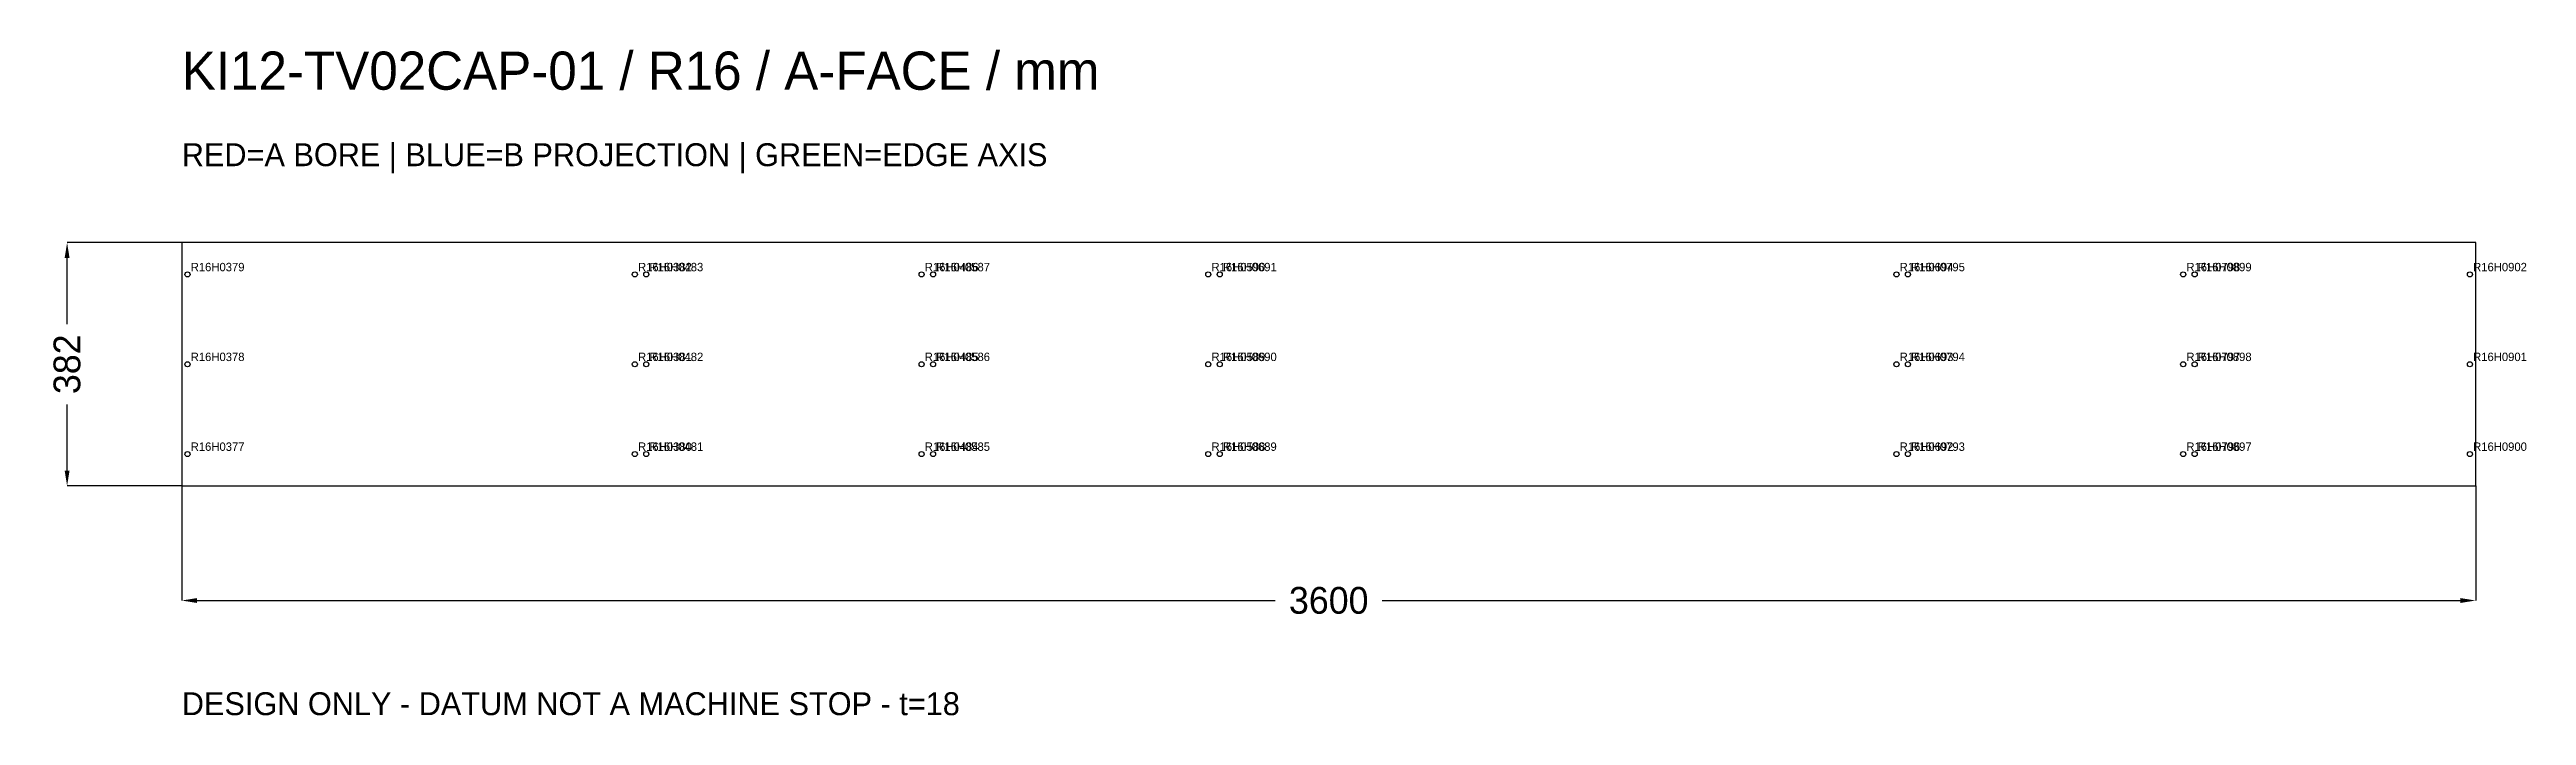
# Model space of a CAD drawing. Header units: millimetres. Extents: x -208 to 3680, y -361 to 685.
import ezdxf

# ---------------------------------------------------------------- set-up
doc = ezdxf.new("R2010")
doc.units = ezdxf.units.MM
for name, color, linetype in [('BORE_B', 5, 'Continuous'), ('CONTOUR', 7, 'Continuous'), ('TEXT', 7, 'Continuous')]:
    doc.layers.add(name, color=color, linetype=linetype)
doc.dimstyles.get("Standard").update_dxf_attribs({"dimtxt": 2.5, "dimasz": 2.5, "dimexe": 1.25, "dimexo": 0.625, "dimtad": 1, "dimcen": 2.5, "dimazin": 3, "dimtfac": 1, "dimtmove": 0, "dimatfit": 3})

# ---------------------------------------------------------------- blocks, each defined once
blk = doc.blocks.new('_CLOSEDFILLED')
at = {"color": 0, "linetype": 'BYBLOCK'}
blk.add_solid([(-1, 0.16), (0, 0), (-1, -0.16)], dxfattribs=at)
blk = doc.blocks.new('*D1')
at = {"color": 2}
for p, q in [((0, 0), (0, -180)), ((3600, 0), (3600, -180)), ((24, -180), (1716, -180)), ((1884, -180), (3576, -180))]:
    blk.add_line(p, q, dxfattribs=at)
at = {"layer": 'Defpoints'}
for p in [(0, 0), (3600, 0), (0, -180)]:
    blk.add_point(p, dxfattribs=at)
at = {"color": 2, "xscale": 24, "yscale": 24, "rotation": 180}
blk.add_blockref('_CLOSEDFILLED', (0, -180), dxfattribs=at)
at = {"color": 2, "xscale": 24, "yscale": 24}
blk.add_blockref('_CLOSEDFILLED', (3600, -180), dxfattribs=at)
at = {"color": 7, "insert": (1800, -180), "char_height": 42, "attachment_point": 5}
blk.add_mtext('3600', dxfattribs=at)
blk = doc.blocks.new('*D2')
at = {"color": 2}
for p, q in [((0, 382), (-180, 382)), ((-180, 254), (-180, 358)), ((-180, 24), (-180, 128)), ((0, 0), (-180, 0))]:
    blk.add_line(p, q, dxfattribs=at)
at = {"layer": 'Defpoints'}
for p in [(0, 382), (-180, 0), (0, 0)]:
    blk.add_point(p, dxfattribs=at)
at = {"color": 2, "xscale": 24, "yscale": 24}
for p, rotation in [((-180, 382), 90), ((-180, 0), 270)]:
    blk.add_blockref('_CLOSEDFILLED', p, dxfattribs=dict(at, rotation=rotation))
at = {"color": 7, "insert": (-180, 191), "char_height": 42, "attachment_point": 5, "rotation": 90}
blk.add_mtext('382', dxfattribs=at)

msp = doc.modelspace()

# ---------------------------------------------------------------- linework, layer by layer
at = {"layer": 'BORE_B'}
for centre in [(9, 332), (711, 332), (729, 332), (1161, 332), (1179, 332), (1611, 332), (1629, 332), (2691, 332), (2709, 332), (3141, 332), (3159, 332), (3591, 332), (9, 191), (711, 191), (729, 191), (1161, 191), (1179, 191), (1611, 191), (1629, 191), (2691, 191), (2709, 191), (3141, 191), (3159, 191), (3591, 191), (9, 50), (711, 50), (729, 50), (1161, 50), (1179, 50), (1611, 50), (1629, 50), (2691, 50), (2709, 50), (3141, 50), (3159, 50), (3591, 50)]:
    msp.add_circle(centre, 4, dxfattribs=at)
at = {"layer": 'CONTOUR'}
msp.add_lwpolyline([(0, 0), (3600, 0), (3600, 382), (0, 382)], close=True, dxfattribs=at)

# ---------------------------------------------------------------- texts
at = {"layer": 'TEXT'}
for s, height, p in [('KI12-TV02CAP-01 / R16 / A-FACE / mm', 60, (0, 622)), ('RED=A BORE | BLUE=B PROJECTION | GREEN=EDGE AXIS', 36, (0, 502)), ('R16H0379', 13.2, (14, 337)), ('R16H0382', 13.2, (716, 337)), ('R16H0483', 13.2, (734, 337)), ('R16H0486', 13.2, (1166, 337)), ('R16H0587', 13.2, (1184, 337)), ('R16H0590', 13.2, (1616, 337)), ('R16H0691', 13.2, (1634, 337)), ('R16H0694', 13.2, (2696, 337)), ('R16H0795', 13.2, (2714, 337)), ('R16H0798', 13.2, (3146, 337)), ('R16H0899', 13.2, (3164, 337)), ('R16H0902', 13.2, (3596, 337)), ('R16H0378', 13.2, (14, 196)), ('R16H0381', 13.2, (716, 196)), ('R16H0482', 13.2, (734, 196)), ('R16H0485', 13.2, (1166, 196)), ('R16H0586', 13.2, (1184, 196)), ('R16H0589', 13.2, (1616, 196)), ('R16H0690', 13.2, (1634, 196)), ('R16H0693', 13.2, (2696, 196)), ('R16H0794', 13.2, (2714, 196)), ('R16H0797', 13.2, (3146, 196)), ('R16H0898', 13.2, (3164, 196)), ('R16H0901', 13.2, (3596, 196)), ('R16H0377', 13.2, (14, 55)), ('R16H0380', 13.2, (716, 55)), ('R16H0481', 13.2, (734, 55)), ('R16H0484', 13.2, (1166, 55)), ('R16H0585', 13.2, (1184, 55)), ('R16H0588', 13.2, (1616, 55)), ('R16H0689', 13.2, (1634, 55)), ('R16H0692', 13.2, (2696, 55)), ('R16H0793', 13.2, (2714, 55)), ('R16H0796', 13.2, (3146, 55)), ('R16H0897', 13.2, (3164, 55)), ('R16H0900', 13.2, (3596, 55)), ('DESIGN ONLY - DATUM NOT A MACHINE STOP - t=18', 36, (0, -360))]:
    msp.add_text(s, height=height, dxfattribs=at).set_placement(p)

# ---------------------------------------------------------------- dimensions: what is measured, and where the dimension line sits
dim = msp.add_linear_dim(base=(-180, 0), p1=(0, 0), p2=(0, 382), angle=90, dimstyle='Standard', override={"dimtxt": 42, "dimasz": 24, "dimdec": 2, "dimclrd": 2, "dimclre": 2, "dimclrt": 7})
dim.commit()
dim.dimension.update_dxf_attribs({"geometry": '*D2', "text_midpoint": (-180, 191)})
dim = msp.add_linear_dim(base=(0, -180), p1=(0, 0), p2=(3600, 0), dimstyle='Standard', override={"dimtxt": 42, "dimasz": 24, "dimdec": 2, "dimclrd": 2, "dimclre": 2, "dimclrt": 7})
dim.commit()
dim.dimension.update_dxf_attribs({"geometry": '*D1', "text_midpoint": (1800, -180)})

doc.saveas('drawing.dxf')
